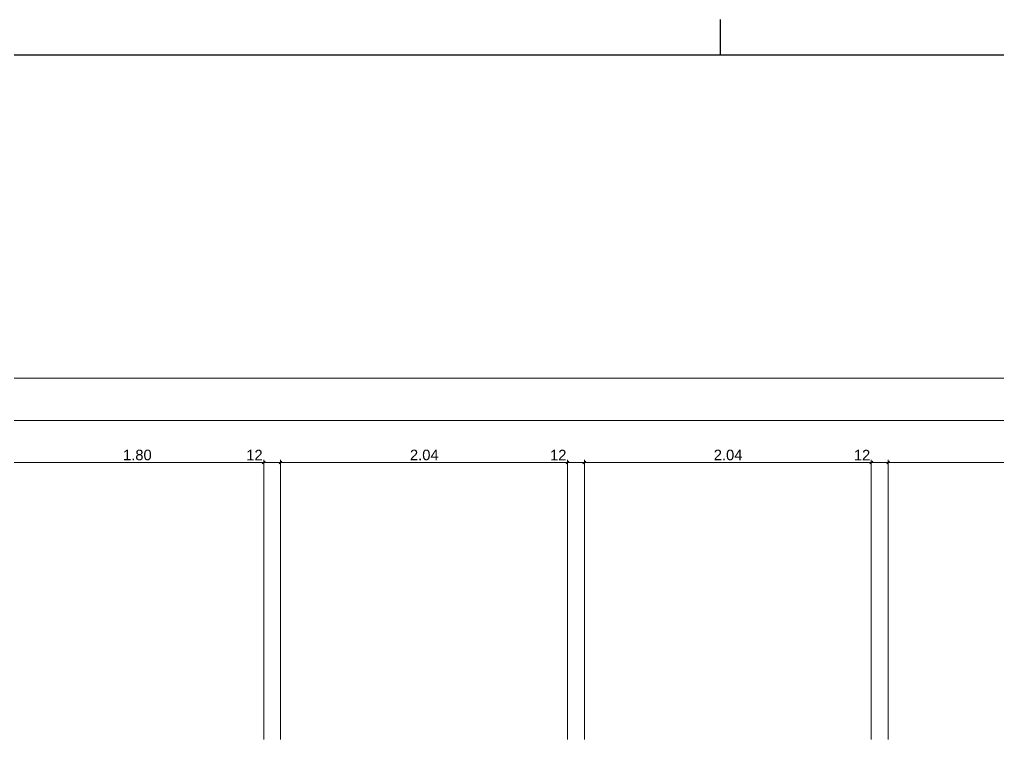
# Model space of a CAD drawing. Extents: x 0 to 1189, y 0 to 841.
# Drawn here: x 249.3 to 388.5, y 738.6 to 841 of the extents above; entities that cross this region are included whole.
import ezdxf

# ---------------------------------------------------------------- set-up
doc = ezdxf.new("R2010")
doc.units = 0
doc.layers.get('0').update_dxf_attribs({"lineweight": 35})
doc.layers.add('Bemassung', color=7, linetype='Continuous', lineweight=25)
doc.layers.add('X_Planrahmen', color=7, linetype='Continuous', lineweight=25)
doc.styles.get("Standard").update_dxf_attribs({"font": 'arial.ttf'})

# ---------------------------------------------------------------- blocks, each defined once
blk = doc.blocks.new('Blockreferenz-A0SO6TNL06')
at = {"color": 0, "linetype": 'ByBlock', "lineweight": -2, "ltscale": 0.25}
for p, q in [((349, 836), (349, 841)), ((5, 836), (1184, 836))]:
    blk.add_line(p, q, dxfattribs=at)
blk = doc.blocks.new('Referenz-A0SO6TOG06', base_point=(4.4, 96.7))
at = {"layer": 'Bemassung', "color": 0, "lineweight": 13}
for p, q in [((45.85, 790), (870.85, 790)), ((54.04, 784), (861.04, 784)), ((284.24, 778.2), (283.84, 777.8)), ((283.84, 777.8), (284.24, 778.2)), ((284.04, 738.62), (284.04, 778.38)), ((284.04, 738.62), (284.04, 778.38)), ((286.24, 777.8), (286.64, 778.2)), ((286.64, 778.2), (286.24, 777.8)), ((286.44, 738.62), (286.44, 778.38)), ((286.44, 738.62), (286.44, 778.38)), ((327.44, 778.2), (327.04, 777.8)), ((327.04, 777.8), (327.44, 778.2)), ((327.24, 738.62), (327.24, 778.38)), ((327.24, 738.62), (327.24, 778.38)), ((329.44, 777.8), (329.84, 778.2)), ((329.84, 778.2), (329.44, 777.8)), ((329.64, 738.62), (329.64, 778.38)), ((329.64, 738.62), (329.64, 778.38)), ((370.64, 778.2), (370.24, 777.8)), ((370.24, 777.8), (370.64, 778.2)), ((370.44, 738.62), (370.44, 778.38)), ((370.44, 738.62), (370.44, 778.38)), ((372.64, 777.8), (373.04, 778.2)), ((373.04, 778.2), (372.64, 777.8)), ((372.84, 738.62), (372.84, 778.38)), ((372.84, 738.62), (372.84, 778.38)), ((248.04, 778), (284.04, 778)), ((283.74, 778), (284.04, 778)), ((284.04, 778), (286.44, 778)), ((284.04, 778), (284.34, 778)), ((286.14, 778), (286.44, 778)), ((286.44, 778), (286.74, 778)), ((286.44, 778), (327.24, 778)), ((326.94, 778), (327.24, 778)), ((327.24, 778), (329.64, 778)), ((327.24, 778), (327.54, 778)), ((329.34, 778), (329.64, 778)), ((329.64, 778), (329.94, 778)), ((329.64, 778), (370.44, 778)), ((370.14, 778), (370.44, 778)), ((370.44, 778), (372.84, 778)), ((370.44, 778), (370.74, 778)), ((372.54, 778), (372.84, 778)), ((372.84, 778), (373.14, 778)), ((372.84, 778), (413.64, 778))]:
    blk.add_line(p, q, dxfattribs=at)
at = {"layer": 'Bemassung', "color": 0, "linetype": 'Continuous', "lineweight": 13, "ltscale": 0.13, "char_height": 1.5, "attachment_point": 1}
for s, insert in [('{\\fArial;1.80}', (264.04, 779.83)), ('{\\fArial;12}', (281.56, 779.81)), ('{\\fArial;2.04}', (304.84, 779.83)), ('{\\fArial;12}', (324.76, 779.81)), ('{\\fArial;2.04}', (348.04, 779.83)), ('{\\fArial;12}', (367.96, 779.81))]:
    blk.add_mtext(s, dxfattribs=dict(at, insert=insert))

msp = doc.modelspace()

# ---------------------------------------------------------------- block references
at = {"color": 8, "lineweight": 25, "ltscale": 0.25, "true_color": 0x808080}
msp.add_blockref('Referenz-A0SO6TOG06', (4.4, 96.7), dxfattribs=at)
at = {"layer": 'X_Planrahmen', "ltscale": 0.25}
msp.add_blockref('Blockreferenz-A0SO6TNL06', (0, 0), dxfattribs=at)

doc.saveas('drawing.dxf')
